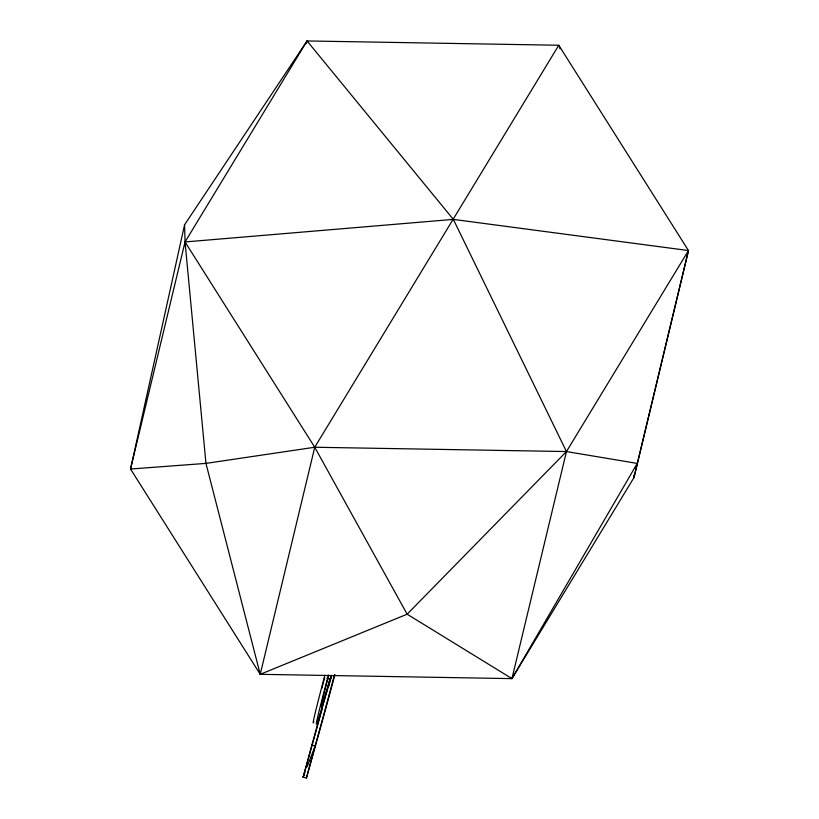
<?xml version="1.0" encoding="UTF-8"?>
<svg xmlns="http://www.w3.org/2000/svg" width="819" height="819" viewBox="0 0 819 819"><rect width="100%" height="100%" fill="white"/><g stroke="black" fill="none" stroke-linecap="round" stroke-linejoin="round"><path stroke-width="1.23" d="M634.008 475.081L633.957 477.631L511.947 678.623L260.227 674.324L130.528 469.021L184.572 224.785L307.053 40.95L558.773 45.25L688.472 250.553L633.957 477.631L688.472 250.553L453.337 219.39L185.043 241.953L130.528 469.021L205.958 463.39L314.742 447.246L566.461 451.556L637.233 463.421L511.947 678.623L407.145 614.199L314.742 447.246L185.043 241.953L184.572 224.785M304.934 772.522L303.163 777.139L311.865 745.034A116.707 1.792 -74.4 0 0 328.399 684.571M303.173 777.067L306.419 778.05L315.12 745.945A116.707 1.792 -74.4 0 0 334.439 674.928M306.46 43.427L307.053 40.95L453.337 219.39L566.461 451.556L511.947 678.623M688.472 250.553L566.461 451.556L407.145 614.199L260.227 674.324L314.742 447.246L558.773 45.25L560.063 48.853M331.255 675.419A135.934 2.088 -74.4 0 0 330.149 679.186L328.409 686.455L331.562 675.757M331.193 675.685L330.088 679.432A116.554 1.792 -74.4 0 1 328.542 676.125M307.156 766.738L315.12 745.945L311.865 745.034M307.053 40.95L185.043 241.953L205.958 463.39L260.227 674.324M326.904 678.275L330.149 679.186M331.644 675.593A135.934 2.088 -74.4 0 1 328.409 675.081M313.872 721.713A135.934 2.088 -74.4 0 1 324.856 675.317M321.928 688.257A116.554 1.792 -74.4 0 1 322.983 684.152M323.239 683.118A116.554 1.792 -74.4 0 1 324.672 677.589M334.94 674.58A135.934 2.088 -74.4 0 1 306.419 778.05M322.215 708.691A135.934 2.088 -74.4 0 1 303.163 777.139M329.893 678.941A116.707 1.792 -74.4 0 1 329.003 682.278"/></g></svg>
